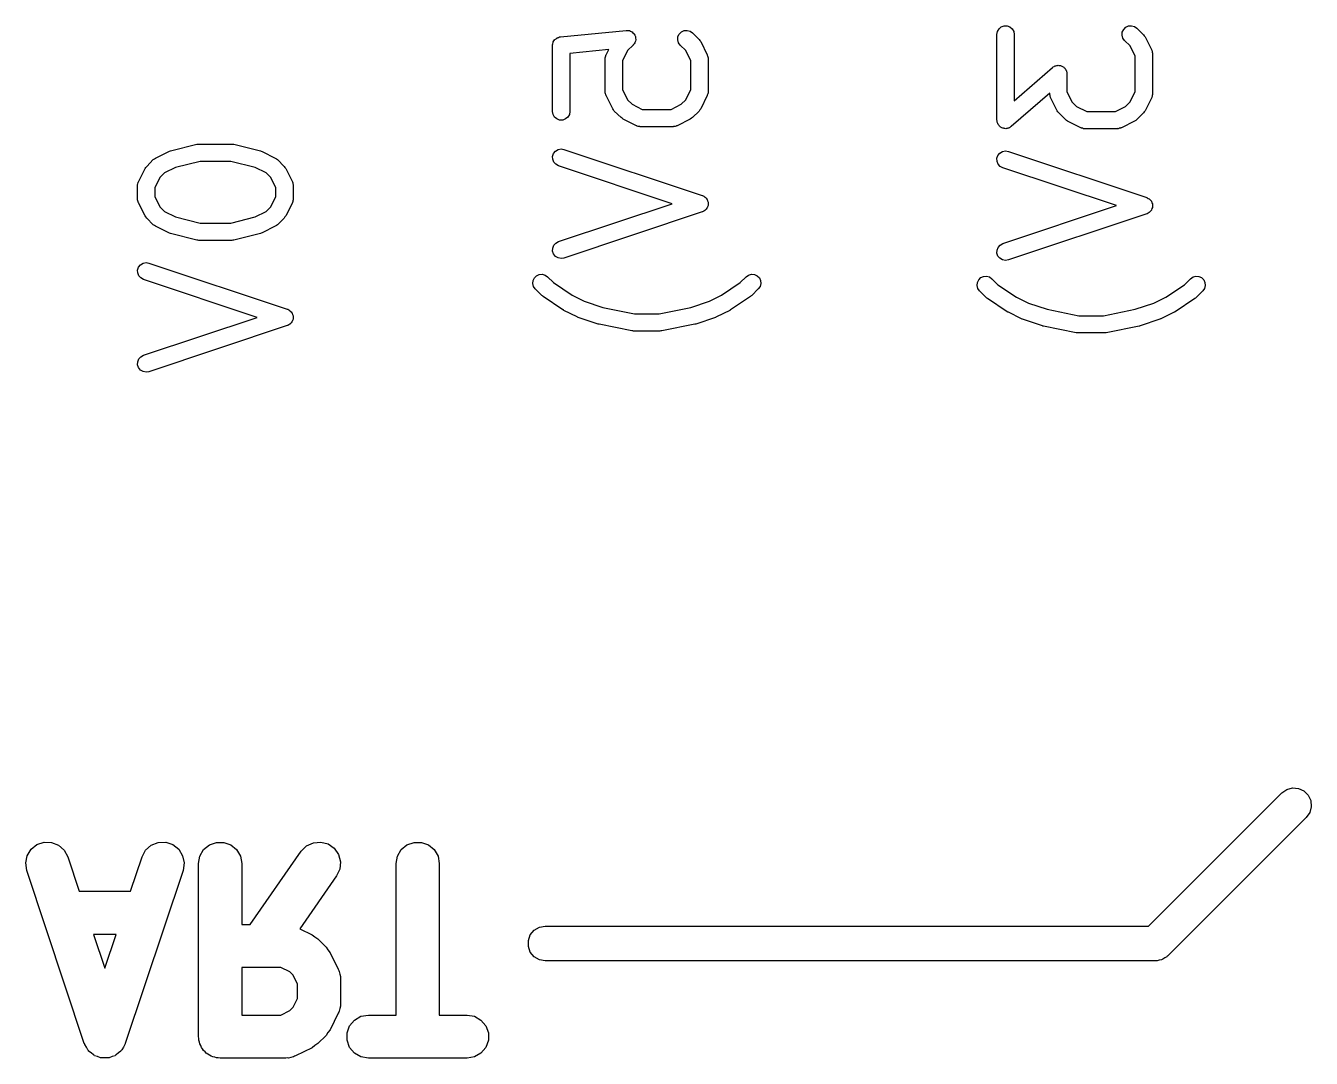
# Model space of a CAD drawing. Extents: x 91.3 to 189.8, y -113.5 to -60.4.
# Drawn here: x 128.06 to 135.5, y -113.46 to -107.5 of the extents above; entities that cross this region are included whole.
import ezdxf

# ---------------------------------------------------------------- set-up
doc = ezdxf.new("R2010")
doc.units = 0
doc.header["$MEASUREMENT"] = 0
doc.layers.add('BLACK', color=7, linetype='CONTINUOUS')

msp = doc.modelspace()

# ---------------------------------------------------------------- linework, layer by layer
at = {"layer": 'Black'}
for p, q in [((133.694, -107.513), (133.707, -107.501)), ((133.707, -107.501), (133.723, -107.496)), ((133.723, -107.496), (133.741, -107.496)), ((133.741, -107.496), (133.757, -107.501)), ((133.757, -107.501), (133.77, -107.513)), ((134.415, -107.516), (134.427, -107.504)), ((134.427, -107.504), (134.443, -107.496)), ((134.443, -107.496), (134.46, -107.495)), ((134.46, -107.495), (134.477, -107.499)), ((134.477, -107.499), (134.491, -107.509)), ((134.491, -107.509), (134.529, -107.548)), ((131.116, -107.589), (131.12, -107.583)), ((131.12, -107.583), (131.124, -107.577)), ((131.124, -107.577), (131.125, -107.576)), ((131.125, -107.576), (131.126, -107.575)), ((131.126, -107.575), (131.132, -107.571)), ((131.132, -107.571), (131.137, -107.566)), ((131.137, -107.566), (131.139, -107.566)), ((131.139, -107.566), (131.14, -107.564)), ((131.14, -107.564), (131.147, -107.563)), ((131.147, -107.563), (131.153, -107.56)), ((131.153, -107.56), (131.155, -107.56)), ((131.155, -107.56), (131.157, -107.56)), ((131.157, -107.56), (131.538, -107.522)), ((131.538, -107.522), (131.538, -107.522)), ((131.538, -107.522), (131.538, -107.522)), ((131.538, -107.522), (131.547, -107.522)), ((131.547, -107.522), (131.555, -107.523)), ((131.555, -107.523), (131.555, -107.523)), ((131.555, -107.523), (131.556, -107.523)), ((131.556, -107.523), (131.563, -107.527)), ((131.563, -107.527), (131.571, -107.53)), ((131.571, -107.53), (131.571, -107.53)), ((131.571, -107.53), (131.572, -107.53)), ((131.572, -107.53), (131.577, -107.536)), ((131.577, -107.536), (131.583, -107.542)), ((131.583, -107.542), (131.584, -107.543)), ((131.584, -107.543), (131.584, -107.543)), ((131.584, -107.543), (131.587, -107.55)), ((131.587, -107.55), (131.591, -107.558)), ((131.591, -107.584), (131.588, -107.592)), ((131.591, -107.558), (131.591, -107.558)), ((131.591, -107.558), (131.591, -107.558)), ((131.591, -107.558), (131.592, -107.567)), ((131.593, -107.576), (131.591, -107.584)), ((131.592, -107.567), (131.593, -107.575)), ((131.593, -107.575), (131.593, -107.575)), ((131.593, -107.575), (131.593, -107.576)), ((131.836, -107.576), (131.837, -107.558)), ((131.84, -107.593), (131.836, -107.576)), ((131.837, -107.558), (131.845, -107.543)), ((131.845, -107.543), (131.857, -107.53)), ((131.857, -107.53), (131.873, -107.523)), ((131.873, -107.523), (131.89, -107.522)), ((131.89, -107.522), (131.907, -107.526)), ((131.907, -107.526), (131.921, -107.536)), ((131.921, -107.536), (131.959, -107.574)), ((131.959, -107.574), (131.964, -107.581)), ((131.964, -107.581), (131.969, -107.587)), ((133.682, -107.545), (133.685, -107.528)), ((133.682, -108.04), (133.682, -107.545)), ((133.685, -107.528), (133.694, -107.513)), ((133.77, -107.513), (133.779, -107.528)), ((133.779, -107.528), (133.782, -107.545)), ((133.782, -107.545), (133.782, -107.93)), ((134.406, -107.549), (134.407, -107.532)), ((134.41, -107.566), (134.406, -107.549)), ((134.407, -107.532), (134.415, -107.516)), ((134.42, -107.58), (134.41, -107.566)), ((134.453, -107.612), (134.42, -107.58)), ((134.529, -107.548), (134.534, -107.554)), ((134.534, -107.554), (134.539, -107.56)), ((134.539, -107.56), (134.577, -107.637)), ((131.112, -107.606), (131.114, -107.599)), ((131.112, -107.608), (131.112, -107.606)), ((131.112, -107.61), (131.112, -107.608)), ((131.112, -107.99), (131.112, -107.61)), ((131.114, -107.599), (131.115, -107.592)), ((131.115, -107.592), (131.116, -107.591)), ((131.116, -107.591), (131.116, -107.589)), ((131.438, -107.632), (131.212, -107.655)), ((131.212, -107.655), (131.212, -107.99)), ((131.422, -107.663), (131.438, -107.632)), ((131.546, -107.639), (131.517, -107.698)), ((131.578, -107.607), (131.546, -107.639)), ((131.579, -107.606), (131.578, -107.607)), ((131.578, -107.607), (131.578, -107.607)), ((131.583, -107.599), (131.579, -107.606)), ((131.588, -107.593), (131.583, -107.599)), ((131.588, -107.592), (131.588, -107.592)), ((131.588, -107.592), (131.588, -107.593)), ((131.85, -107.607), (131.84, -107.593)), ((131.883, -107.639), (131.85, -107.607)), ((131.912, -107.698), (131.883, -107.639)), ((131.969, -107.587), (132.007, -107.663)), ((134.482, -107.671), (134.453, -107.612)), ((134.577, -107.637), (134.577, -107.639)), ((134.577, -107.639), (134.579, -107.642)), ((134.579, -107.642), (134.58, -107.648)), ((134.58, -107.648), (134.582, -107.653)), ((134.582, -107.653), (134.581, -107.656)), ((134.581, -107.656), (134.582, -107.659)), ((131.417, -107.68), (131.419, -107.674)), ((131.417, -107.683), (131.417, -107.68)), ((131.417, -107.686), (131.417, -107.683)), ((131.417, -107.876), (131.417, -107.686)), ((131.419, -107.674), (131.42, -107.669)), ((131.42, -107.669), (131.421, -107.666)), ((131.421, -107.666), (131.422, -107.663)), ((131.517, -107.698), (131.517, -107.864)), ((131.912, -107.864), (131.912, -107.698)), ((132.007, -107.663), (132.007, -107.666)), ((132.007, -107.666), (132.009, -107.669)), ((132.009, -107.669), (132.01, -107.674)), ((132.01, -107.674), (132.012, -107.68)), ((132.012, -107.68), (132.011, -107.683)), ((132.011, -107.683), (132.012, -107.686)), ((132.012, -107.686), (132.012, -107.876)), ((134.004, -107.736), (134.008, -107.733)), ((134.008, -107.733), (134.012, -107.73)), ((134.012, -107.73), (134.015, -107.729)), ((134.015, -107.729), (134.019, -107.727)), ((134.019, -107.727), (134.023, -107.726)), ((134.023, -107.726), (134.028, -107.724)), ((134.028, -107.724), (134.032, -107.724)), ((134.032, -107.724), (134.036, -107.723)), ((134.036, -107.723), (134.04, -107.724)), ((134.04, -107.724), (134.045, -107.724)), ((134.045, -107.724), (134.049, -107.725)), ((134.049, -107.725), (134.053, -107.726)), ((134.053, -107.726), (134.057, -107.728)), ((134.057, -107.728), (134.062, -107.73)), ((134.062, -107.73), (134.065, -107.733)), ((134.065, -107.733), (134.068, -107.734)), ((134.482, -107.876), (134.482, -107.671)), ((134.582, -107.659), (134.582, -107.888)), ((133.782, -107.93), (134.004, -107.736)), ((134.068, -107.734), (134.071, -107.738)), ((134.071, -107.738), (134.075, -107.741)), ((134.075, -107.741), (134.077, -107.745)), ((134.077, -107.745), (134.079, -107.747)), ((134.079, -107.747), (134.081, -107.752)), ((134.081, -107.752), (134.084, -107.756)), ((134.084, -107.756), (134.084, -107.76)), ((134.084, -107.76), (134.086, -107.764)), ((134.086, -107.764), (134.086, -107.769)), ((134.086, -107.769), (134.087, -107.773)), ((134.087, -107.773), (134.087, -107.876)), ((131.417, -107.879), (131.417, -107.876)), ((131.417, -107.882), (131.417, -107.879)), ((131.517, -107.864), (131.546, -107.923)), ((131.883, -107.923), (131.912, -107.864)), ((132.012, -107.876), (132.011, -107.879)), ((132.011, -107.879), (132.012, -107.882)), ((134.087, -107.876), (134.116, -107.934)), ((134.453, -107.934), (134.482, -107.876)), ((131.419, -107.888), (131.417, -107.882)), ((131.42, -107.893), (131.419, -107.888)), ((131.421, -107.896), (131.42, -107.893)), ((131.422, -107.899), (131.421, -107.896)), ((131.46, -107.975), (131.422, -107.899)), ((131.546, -107.923), (131.572, -107.949)), ((131.572, -107.949), (131.631, -107.979)), ((131.798, -107.979), (131.856, -107.949)), ((131.856, -107.949), (131.883, -107.923)), ((132.007, -107.899), (131.969, -107.975)), ((132.009, -107.893), (132.007, -107.896)), ((132.007, -107.896), (132.007, -107.899)), ((132.01, -107.888), (132.009, -107.893)), ((132.012, -107.882), (132.01, -107.888)), ((133.987, -107.884), (133.765, -108.078)), ((133.987, -107.888), (133.987, -107.884)), ((133.987, -107.89), (133.987, -107.888)), ((133.987, -107.893), (133.987, -107.89)), ((133.989, -107.899), (133.987, -107.893)), ((133.99, -107.905), (133.989, -107.899)), ((133.991, -107.907), (133.99, -107.905)), ((133.992, -107.91), (133.991, -107.907)), ((134.03, -107.986), (133.992, -107.91)), ((134.116, -107.934), (134.142, -107.961)), ((134.426, -107.961), (134.453, -107.934)), ((134.577, -107.91), (134.539, -107.986)), ((134.579, -107.905), (134.577, -107.907)), ((134.577, -107.907), (134.577, -107.91)), ((134.58, -107.899), (134.579, -107.905)), ((134.582, -107.893), (134.58, -107.899)), ((134.582, -107.888), (134.581, -107.89)), ((134.581, -107.89), (134.582, -107.893)), ((131.115, -108.008), (131.112, -107.99)), ((131.124, -108.023), (131.115, -108.008)), ((131.137, -108.034), (131.124, -108.023)), ((131.2, -108.023), (131.187, -108.034)), ((131.209, -108.008), (131.2, -108.023)), ((131.212, -107.99), (131.209, -108.008)), ((131.465, -107.981), (131.46, -107.975)), ((131.469, -107.988), (131.465, -107.981)), ((131.508, -108.026), (131.469, -107.988)), ((131.514, -108.03), (131.508, -108.026)), ((131.52, -108.035), (131.514, -108.03)), ((131.631, -107.979), (131.798, -107.979)), ((131.915, -108.03), (131.908, -108.035)), ((131.921, -108.026), (131.915, -108.03)), ((131.959, -107.988), (131.921, -108.026)), ((131.964, -107.981), (131.959, -107.988)), ((131.969, -107.975), (131.964, -107.981)), ((134.035, -107.993), (134.03, -107.986)), ((134.039, -107.999), (134.035, -107.993)), ((134.078, -108.037), (134.039, -107.999)), ((134.142, -107.961), (134.201, -107.99)), ((134.201, -107.99), (134.368, -107.99)), ((134.368, -107.99), (134.426, -107.961)), ((134.529, -107.999), (134.491, -108.037)), ((134.534, -107.993), (134.529, -107.999)), ((134.539, -107.986), (134.534, -107.993)), ((131.153, -108.04), (131.137, -108.034)), ((131.171, -108.04), (131.153, -108.04)), ((131.187, -108.034), (131.171, -108.04)), ((131.597, -108.073), (131.52, -108.035)), ((131.599, -108.074), (131.597, -108.073)), ((131.602, -108.076), (131.599, -108.074)), ((131.608, -108.077), (131.602, -108.076)), ((131.613, -108.078), (131.608, -108.077)), ((131.616, -108.078), (131.613, -108.078)), ((131.619, -108.079), (131.616, -108.078)), ((131.81, -108.079), (131.619, -108.079)), ((131.812, -108.078), (131.81, -108.079)), ((131.815, -108.078), (131.812, -108.078)), ((131.821, -108.077), (131.815, -108.078)), ((131.827, -108.076), (131.821, -108.077)), ((131.829, -108.074), (131.827, -108.076)), ((131.832, -108.073), (131.829, -108.074)), ((131.908, -108.035), (131.832, -108.073)), ((133.683, -108.045), (133.682, -108.04)), ((133.683, -108.05), (133.683, -108.045)), ((133.684, -108.053), (133.683, -108.05)), ((133.685, -108.057), (133.684, -108.053)), ((133.687, -108.061), (133.685, -108.057)), ((133.689, -108.066), (133.687, -108.061)), ((133.692, -108.069), (133.689, -108.066)), ((133.694, -108.072), (133.692, -108.069)), ((133.697, -108.075), (133.694, -108.072)), ((133.701, -108.079), (133.697, -108.075)), ((133.704, -108.081), (133.701, -108.079)), ((133.707, -108.083), (133.704, -108.081)), ((133.711, -108.085), (133.707, -108.083)), ((133.716, -108.087), (133.711, -108.085)), ((133.72, -108.088), (133.716, -108.087)), ((133.723, -108.089), (133.72, -108.088)), ((133.728, -108.089), (133.723, -108.089)), ((133.733, -108.09), (133.728, -108.089)), ((133.737, -108.089), (133.733, -108.09)), ((133.741, -108.089), (133.737, -108.089)), ((133.745, -108.088), (133.741, -108.089)), ((133.75, -108.087), (133.745, -108.088)), ((133.753, -108.085), (133.75, -108.087)), ((133.757, -108.083), (133.753, -108.085)), ((133.761, -108.08), (133.757, -108.083)), ((133.765, -108.078), (133.761, -108.08)), ((134.084, -108.042), (134.078, -108.037)), ((134.09, -108.047), (134.084, -108.042)), ((134.167, -108.085), (134.09, -108.047)), ((134.169, -108.086), (134.167, -108.085)), ((134.172, -108.087), (134.169, -108.086)), ((134.178, -108.088), (134.172, -108.087)), ((134.183, -108.09), (134.178, -108.088)), ((134.186, -108.09), (134.183, -108.09)), ((134.189, -108.09), (134.186, -108.09)), ((134.38, -108.09), (134.189, -108.09)), ((134.382, -108.089), (134.38, -108.09)), ((134.385, -108.09), (134.382, -108.089)), ((134.391, -108.088), (134.385, -108.09)), ((134.397, -108.087), (134.391, -108.088)), ((134.399, -108.086), (134.397, -108.087)), ((134.402, -108.085), (134.399, -108.086)), ((134.478, -108.047), (134.402, -108.085)), ((134.485, -108.042), (134.478, -108.047)), ((134.491, -108.037), (134.485, -108.042)), ((129.061, -108.18), (129.067, -108.179)), ((129.067, -108.179), (129.257, -108.179)), ((129.257, -108.179), (129.263, -108.18)), ((128.816, -108.26), (128.892, -108.222)), ((128.892, -108.222), (128.897, -108.22)), ((128.897, -108.22), (128.902, -108.218)), ((128.902, -108.218), (129.055, -108.18)), ((129.055, -108.18), (129.061, -108.18)), ((129.263, -108.18), (129.269, -108.18)), ((129.269, -108.18), (129.422, -108.218)), ((129.422, -108.218), (129.427, -108.22)), ((129.427, -108.22), (129.432, -108.222)), ((129.432, -108.222), (129.508, -108.26)), ((131.112, -108.25), (131.118, -108.233)), ((131.113, -108.267), (131.112, -108.25)), ((131.118, -108.233), (131.129, -108.22)), ((131.129, -108.22), (131.144, -108.211)), ((131.144, -108.211), (131.161, -108.207)), ((131.161, -108.207), (131.178, -108.21)), ((131.178, -108.21), (131.978, -108.476)), ((133.682, -108.261), (133.688, -108.245)), ((133.688, -108.245), (133.699, -108.231)), ((133.699, -108.231), (133.714, -108.222)), ((133.714, -108.222), (133.731, -108.219)), ((133.731, -108.219), (133.748, -108.221)), ((133.748, -108.221), (134.548, -108.488)), ((128.717, -108.397), (128.755, -108.32)), ((128.755, -108.32), (128.76, -108.314)), ((128.76, -108.314), (128.765, -108.308)), ((128.765, -108.308), (128.803, -108.269)), ((128.803, -108.269), (128.809, -108.265)), ((128.809, -108.265), (128.816, -108.26)), ((128.932, -108.314), (128.868, -108.346)), ((129.073, -108.279), (128.932, -108.314)), ((129.251, -108.279), (129.073, -108.279)), ((129.392, -108.314), (129.251, -108.279)), ((129.456, -108.346), (129.392, -108.314)), ((129.508, -108.26), (129.515, -108.265)), ((129.515, -108.265), (129.521, -108.269)), ((129.521, -108.269), (129.559, -108.308)), ((129.559, -108.308), (129.564, -108.314)), ((129.564, -108.314), (129.569, -108.32)), ((129.569, -108.32), (129.607, -108.397)), ((131.119, -108.283), (131.113, -108.267)), ((131.131, -108.296), (131.119, -108.283)), ((131.146, -108.305), (131.131, -108.296)), ((131.804, -108.524), (131.146, -108.305)), ((133.683, -108.279), (133.682, -108.261)), ((133.689, -108.295), (133.683, -108.279)), ((133.701, -108.308), (133.689, -108.295)), ((133.716, -108.316), (133.701, -108.308)), ((134.374, -108.535), (133.716, -108.316)), ((128.714, -108.408), (128.715, -108.402)), ((128.715, -108.402), (128.716, -108.399)), ((128.716, -108.399), (128.717, -108.397)), ((128.841, -108.372), (128.812, -108.431)), ((128.868, -108.346), (128.841, -108.372)), ((129.483, -108.372), (129.456, -108.346)), ((129.512, -108.431), (129.483, -108.372)), ((129.607, -108.397), (129.607, -108.399)), ((129.607, -108.399), (129.609, -108.402)), ((129.609, -108.402), (129.61, -108.408)), ((128.712, -108.413), (128.714, -108.408)), ((128.712, -108.416), (128.712, -108.413)), ((128.712, -108.419), (128.712, -108.416)), ((128.712, -108.495), (128.712, -108.419)), ((128.812, -108.431), (128.812, -108.483)), ((129.512, -108.483), (129.512, -108.431)), ((129.61, -108.408), (129.612, -108.413)), ((129.612, -108.413), (129.611, -108.416)), ((129.611, -108.416), (129.612, -108.419)), ((129.612, -108.419), (129.612, -108.495)), ((131.978, -108.476), (131.979, -108.477)), ((128.712, -108.498), (128.712, -108.495)), ((128.712, -108.501), (128.712, -108.498)), ((128.714, -108.507), (128.712, -108.501)), ((128.715, -108.512), (128.714, -108.507)), ((128.716, -108.515), (128.715, -108.512)), ((128.717, -108.518), (128.716, -108.515)), ((128.755, -108.594), (128.717, -108.518)), ((128.812, -108.483), (128.841, -108.542)), ((128.841, -108.542), (128.868, -108.568)), ((129.456, -108.568), (129.483, -108.542)), ((129.483, -108.542), (129.512, -108.483)), ((129.607, -108.518), (129.569, -108.594)), ((129.609, -108.512), (129.607, -108.515)), ((129.607, -108.515), (129.607, -108.518)), ((129.61, -108.507), (129.609, -108.512)), ((129.612, -108.501), (129.61, -108.507)), ((129.612, -108.495), (129.611, -108.498)), ((129.611, -108.498), (129.612, -108.501)), ((131.146, -108.743), (131.804, -108.524)), ((131.979, -108.477), (131.98, -108.477)), ((131.98, -108.477), (131.987, -108.481)), ((131.987, -108.481), (131.993, -108.485)), ((131.993, -108.485), (131.994, -108.486)), ((131.994, -108.486), (131.995, -108.486)), ((131.995, -108.486), (132, -108.492)), ((132, -108.492), (132.005, -108.498)), ((132.005, -108.55), (132, -108.555)), ((132.005, -108.498), (132.005, -108.499)), ((132.005, -108.499), (132.006, -108.5)), ((132.006, -108.548), (132.005, -108.549)), ((132.005, -108.549), (132.005, -108.55)), ((132.006, -108.5), (132.008, -108.507)), ((132.008, -108.541), (132.006, -108.548)), ((132.008, -108.507), (132.011, -108.514)), ((132.011, -108.534), (132.008, -108.541)), ((132.011, -108.514), (132.011, -108.515)), ((132.011, -108.515), (132.011, -108.516)), ((132.011, -108.516), (132.011, -108.524)), ((132.011, -108.524), (132.011, -108.531)), ((132.011, -108.531), (132.011, -108.532)), ((132.011, -108.532), (132.011, -108.534)), ((133.716, -108.754), (134.374, -108.535)), ((134.548, -108.488), (134.549, -108.488)), ((134.549, -108.488), (134.55, -108.489)), ((134.55, -108.489), (134.557, -108.493)), ((134.557, -108.493), (134.563, -108.496)), ((134.563, -108.496), (134.564, -108.497)), ((134.564, -108.497), (134.565, -108.498)), ((134.565, -108.498), (134.57, -108.504)), ((134.57, -108.504), (134.575, -108.509)), ((134.575, -108.509), (134.575, -108.51)), ((134.575, -108.51), (134.576, -108.511)), ((134.576, -108.511), (134.578, -108.518)), ((134.578, -108.518), (134.581, -108.525)), ((134.581, -108.545), (134.578, -108.552)), ((134.581, -108.525), (134.581, -108.527)), ((134.581, -108.527), (134.581, -108.528)), ((134.581, -108.528), (134.581, -108.535)), ((134.581, -108.535), (134.581, -108.543)), ((134.581, -108.543), (134.581, -108.544)), ((134.581, -108.544), (134.581, -108.545)), ((128.76, -108.6), (128.755, -108.594)), ((128.765, -108.607), (128.76, -108.6)), ((128.803, -108.645), (128.765, -108.607)), ((128.868, -108.568), (128.932, -108.6)), ((128.932, -108.6), (129.073, -108.636)), ((129.251, -108.636), (129.392, -108.6)), ((129.392, -108.6), (129.456, -108.568)), ((129.559, -108.607), (129.521, -108.645)), ((129.564, -108.6), (129.559, -108.607)), ((129.569, -108.594), (129.564, -108.6)), ((131.978, -108.571), (131.178, -108.838)), ((131.979, -108.571), (131.978, -108.571)), ((131.98, -108.57), (131.979, -108.571)), ((131.987, -108.566), (131.98, -108.57)), ((131.993, -108.563), (131.987, -108.566)), ((131.994, -108.562), (131.993, -108.563)), ((131.995, -108.561), (131.994, -108.562)), ((132, -108.555), (131.995, -108.561)), ((134.548, -108.583), (133.748, -108.849)), ((134.549, -108.582), (134.548, -108.583)), ((134.55, -108.582), (134.549, -108.582)), ((134.557, -108.578), (134.55, -108.582)), ((134.563, -108.574), (134.557, -108.578)), ((134.564, -108.573), (134.563, -108.574)), ((134.565, -108.573), (134.564, -108.573)), ((134.57, -108.567), (134.565, -108.573)), ((134.575, -108.561), (134.57, -108.567)), ((134.576, -108.559), (134.575, -108.56)), ((134.575, -108.56), (134.575, -108.561)), ((134.578, -108.552), (134.576, -108.559)), ((128.809, -108.649), (128.803, -108.645)), ((128.816, -108.654), (128.809, -108.649)), ((128.892, -108.692), (128.816, -108.654)), ((128.897, -108.694), (128.892, -108.692)), ((128.902, -108.696), (128.897, -108.694)), ((129.055, -108.734), (128.902, -108.696)), ((129.073, -108.636), (129.251, -108.636)), ((129.422, -108.696), (129.269, -108.734)), ((129.427, -108.694), (129.422, -108.696)), ((129.432, -108.692), (129.427, -108.694)), ((129.508, -108.654), (129.432, -108.692)), ((129.515, -108.649), (129.508, -108.654)), ((129.521, -108.645), (129.515, -108.649)), ((129.061, -108.735), (129.055, -108.734)), ((129.067, -108.736), (129.061, -108.735)), ((129.257, -108.736), (129.067, -108.736)), ((129.263, -108.735), (129.257, -108.736)), ((129.269, -108.734), (129.263, -108.735)), ((131.113, -108.78), (131.119, -108.764)), ((131.119, -108.764), (131.131, -108.751)), ((131.131, -108.751), (131.146, -108.743)), ((133.689, -108.776), (133.701, -108.763)), ((133.701, -108.763), (133.716, -108.754)), ((131.112, -108.798), (131.113, -108.78)), ((131.118, -108.814), (131.112, -108.798)), ((131.129, -108.828), (131.118, -108.814)), ((131.144, -108.837), (131.129, -108.828)), ((131.161, -108.84), (131.144, -108.837)), ((131.178, -108.838), (131.161, -108.84)), ((133.682, -108.809), (133.683, -108.792)), ((133.688, -108.826), (133.682, -108.809)), ((133.683, -108.792), (133.689, -108.776)), ((133.699, -108.839), (133.688, -108.826)), ((133.714, -108.848), (133.699, -108.839)), ((133.731, -108.852), (133.714, -108.848)), ((128.712, -108.907), (128.718, -108.89)), ((128.713, -108.924), (128.712, -108.907)), ((128.718, -108.89), (128.729, -108.877)), ((128.729, -108.877), (128.744, -108.868)), ((128.744, -108.868), (128.761, -108.864)), ((128.761, -108.864), (128.778, -108.867)), ((128.778, -108.867), (129.578, -109.134)), ((133.748, -108.849), (133.731, -108.852)), ((128.719, -108.94), (128.713, -108.924)), ((128.731, -108.953), (128.719, -108.94)), ((128.746, -108.962), (128.731, -108.953)), ((129.404, -109.181), (128.746, -108.962)), ((130.998, -108.985), (130.999, -108.968)), ((131.002, -109.002), (130.998, -108.985)), ((130.999, -108.968), (131.007, -108.952)), ((131.007, -108.952), (131.019, -108.94)), ((131.019, -108.94), (131.035, -108.933)), ((131.035, -108.933), (131.052, -108.931)), ((131.052, -108.931), (131.069, -108.936)), ((131.069, -108.936), (131.083, -108.946)), ((131.083, -108.946), (131.118, -108.98)), ((131.118, -108.98), (131.225, -109.052)), ((132.089, -109.052), (132.197, -108.98)), ((132.197, -108.98), (132.231, -108.946)), ((132.231, -108.946), (132.246, -108.936)), ((132.246, -108.936), (132.262, -108.931)), ((132.262, -108.931), (132.28, -108.933)), ((132.28, -108.933), (132.295, -108.94)), ((132.295, -108.94), (132.308, -108.952)), ((132.308, -108.952), (132.315, -108.968)), ((132.316, -108.985), (132.312, -109.002)), ((132.315, -108.968), (132.316, -108.985)), ((133.568, -108.997), (133.569, -108.979)), ((133.572, -109.014), (133.568, -108.997)), ((133.569, -108.979), (133.577, -108.964)), ((133.577, -108.964), (133.589, -108.951)), ((133.589, -108.951), (133.605, -108.944)), ((133.605, -108.944), (133.622, -108.943)), ((133.622, -108.943), (133.639, -108.947)), ((133.639, -108.947), (133.653, -108.957)), ((133.653, -108.957), (133.688, -108.992)), ((133.688, -108.992), (133.795, -109.063)), ((134.659, -109.063), (134.767, -108.992)), ((134.767, -108.992), (134.801, -108.957)), ((134.801, -108.957), (134.816, -108.947)), ((134.816, -108.947), (134.832, -108.943)), ((134.832, -108.943), (134.85, -108.944)), ((134.85, -108.944), (134.865, -108.951)), ((134.865, -108.951), (134.878, -108.964)), ((134.878, -108.964), (134.885, -108.979)), ((134.886, -108.997), (134.882, -109.014)), ((134.885, -108.979), (134.886, -108.997)), ((131.012, -109.016), (131.002, -109.002)), ((131.05, -109.054), (131.012, -109.016)), ((131.054, -109.057), (131.05, -109.054)), ((131.058, -109.061), (131.054, -109.057)), ((131.172, -109.137), (131.058, -109.061)), ((131.225, -109.052), (131.295, -109.087)), ((132.019, -109.087), (132.089, -109.052)), ((132.256, -109.061), (132.142, -109.137)), ((132.26, -109.057), (132.256, -109.061)), ((132.264, -109.054), (132.26, -109.057)), ((132.302, -109.016), (132.264, -109.054)), ((132.312, -109.002), (132.302, -109.016)), ((133.582, -109.028), (133.572, -109.014)), ((133.62, -109.066), (133.582, -109.028)), ((133.624, -109.069), (133.62, -109.066)), ((133.628, -109.072), (133.624, -109.069)), ((133.795, -109.063), (133.865, -109.098)), ((134.589, -109.098), (134.659, -109.063)), ((134.83, -109.069), (134.826, -109.072)), ((134.834, -109.066), (134.83, -109.069)), ((134.872, -109.028), (134.834, -109.066)), ((134.882, -109.014), (134.872, -109.028)), ((129.578, -109.134), (129.579, -109.134)), ((129.579, -109.134), (129.58, -109.134)), ((129.58, -109.134), (129.587, -109.138)), ((129.587, -109.138), (129.593, -109.142)), ((129.593, -109.142), (129.594, -109.143)), ((129.594, -109.143), (129.595, -109.144)), ((129.595, -109.144), (129.6, -109.149)), ((131.175, -109.138), (131.172, -109.137)), ((131.178, -109.14), (131.175, -109.138)), ((131.254, -109.178), (131.178, -109.14)), ((131.295, -109.087), (131.403, -109.123)), ((131.403, -109.123), (131.586, -109.16)), ((131.728, -109.16), (131.911, -109.123)), ((131.911, -109.123), (132.019, -109.087)), ((132.137, -109.14), (132.06, -109.178)), ((132.139, -109.138), (132.137, -109.14)), ((132.142, -109.137), (132.139, -109.138)), ((133.742, -109.148), (133.628, -109.072)), ((133.865, -109.098), (133.973, -109.134)), ((133.973, -109.134), (134.156, -109.171)), ((134.298, -109.171), (134.481, -109.134)), ((134.481, -109.134), (134.589, -109.098)), ((134.826, -109.072), (134.712, -109.148)), ((128.746, -109.4), (129.404, -109.181)), ((129.593, -109.22), (129.587, -109.224)), ((129.594, -109.219), (129.593, -109.22)), ((129.595, -109.218), (129.594, -109.219)), ((129.6, -109.213), (129.595, -109.218)), ((129.6, -109.149), (129.605, -109.155)), ((129.605, -109.207), (129.6, -109.213)), ((129.605, -109.155), (129.605, -109.156)), ((129.605, -109.156), (129.606, -109.157)), ((129.606, -109.205), (129.605, -109.206)), ((129.605, -109.206), (129.605, -109.207)), ((129.606, -109.157), (129.608, -109.164)), ((129.608, -109.198), (129.606, -109.205)), ((129.608, -109.164), (129.611, -109.171)), ((129.611, -109.191), (129.608, -109.198)), ((129.611, -109.171), (129.611, -109.172)), ((129.611, -109.172), (129.611, -109.174)), ((129.611, -109.174), (129.611, -109.181)), ((129.611, -109.181), (129.611, -109.188)), ((129.611, -109.188), (129.611, -109.19)), ((129.611, -109.19), (129.611, -109.191)), ((131.257, -109.179), (131.254, -109.178)), ((131.26, -109.181), (131.257, -109.179)), ((131.375, -109.219), (131.26, -109.181)), ((131.378, -109.219), (131.375, -109.219)), ((131.381, -109.22), (131.378, -109.219)), ((131.571, -109.259), (131.381, -109.22)), ((131.586, -109.16), (131.728, -109.16)), ((131.934, -109.22), (131.743, -109.259)), ((131.937, -109.219), (131.934, -109.22)), ((131.94, -109.219), (131.937, -109.219)), ((132.054, -109.181), (131.94, -109.219)), ((132.057, -109.179), (132.054, -109.181)), ((132.06, -109.178), (132.057, -109.179)), ((133.745, -109.15), (133.742, -109.148)), ((133.748, -109.151), (133.745, -109.15)), ((133.824, -109.189), (133.748, -109.151)), ((133.827, -109.191), (133.824, -109.189)), ((133.83, -109.192), (133.827, -109.191)), ((133.945, -109.23), (133.83, -109.192)), ((134.156, -109.171), (134.298, -109.171)), ((134.624, -109.192), (134.51, -109.23)), ((134.627, -109.19), (134.624, -109.192)), ((134.63, -109.189), (134.627, -109.19)), ((134.707, -109.151), (134.63, -109.189)), ((134.709, -109.15), (134.707, -109.151)), ((134.712, -109.148), (134.709, -109.15)), ((129.578, -109.228), (128.778, -109.495)), ((129.579, -109.228), (129.578, -109.228)), ((129.58, -109.227), (129.579, -109.228)), ((129.587, -109.224), (129.58, -109.227)), ((131.576, -109.259), (131.571, -109.259)), ((131.581, -109.26), (131.576, -109.259)), ((131.733, -109.26), (131.581, -109.26)), ((131.738, -109.259), (131.733, -109.26)), ((131.743, -109.259), (131.738, -109.259)), ((133.948, -109.231), (133.945, -109.23)), ((133.951, -109.232), (133.948, -109.231)), ((134.141, -109.27), (133.951, -109.232)), ((134.146, -109.27), (134.141, -109.27)), ((134.151, -109.271), (134.146, -109.27)), ((134.303, -109.271), (134.151, -109.271)), ((134.308, -109.27), (134.303, -109.271)), ((134.313, -109.27), (134.308, -109.27)), ((134.504, -109.232), (134.313, -109.27)), ((134.507, -109.231), (134.504, -109.232)), ((134.51, -109.23), (134.507, -109.231)), ((128.712, -109.455), (128.713, -109.438)), ((128.713, -109.438), (128.719, -109.421)), ((128.719, -109.421), (128.731, -109.408)), ((128.731, -109.408), (128.746, -109.4)), ((128.718, -109.471), (128.712, -109.455)), ((128.729, -109.485), (128.718, -109.471)), ((128.744, -109.494), (128.729, -109.485)), ((128.761, -109.498), (128.744, -109.494)), ((128.778, -109.495), (128.761, -109.498)), ((134.559, -112.7), (135.329, -111.929)), ((135.329, -111.929), (135.358, -111.909)), ((135.358, -111.909), (135.391, -111.9)), ((135.391, -111.9), (135.426, -111.903)), ((135.426, -111.903), (135.457, -111.918)), ((135.457, -111.918), (135.482, -111.943)), ((135.482, -111.943), (135.497, -111.974)), ((135.491, -112.042), (135.471, -112.071)), ((135.5, -112.009), (135.491, -112.042)), ((135.497, -111.974), (135.5, -112.009)), ((135.471, -112.071), (134.671, -112.871)), ((128.073, -112.292), (128.096, -112.255)), ((128.096, -112.255), (128.13, -112.228)), ((128.13, -112.228), (128.171, -112.214)), ((128.171, -112.214), (128.215, -112.215)), ((128.215, -112.215), (128.255, -112.231)), ((128.255, -112.231), (128.287, -112.26)), ((128.287, -112.26), (128.308, -112.298)), ((128.738, -112.298), (128.758, -112.26)), ((128.758, -112.26), (128.791, -112.231)), ((128.791, -112.231), (128.831, -112.215)), ((128.831, -112.215), (128.875, -112.214)), ((128.875, -112.214), (128.916, -112.228)), ((128.916, -112.228), (128.95, -112.255)), ((128.95, -112.255), (128.972, -112.292)), ((129.072, -112.295), (129.094, -112.257)), ((129.094, -112.257), (129.127, -112.229)), ((129.127, -112.229), (129.168, -112.215)), ((129.168, -112.215), (129.211, -112.215)), ((129.211, -112.215), (129.252, -112.229)), ((129.252, -112.229), (129.285, -112.257)), ((129.285, -112.257), (129.307, -112.295)), ((129.363, -112.689), (129.659, -112.266)), ((129.659, -112.266), (129.689, -112.235)), ((129.689, -112.235), (129.729, -112.217)), ((129.729, -112.217), (129.772, -112.213)), ((129.772, -112.213), (129.814, -112.224)), ((129.814, -112.224), (129.849, -112.249)), ((129.849, -112.249), (129.874, -112.285)), ((130.215, -112.295), (130.237, -112.257)), ((130.237, -112.257), (130.27, -112.229)), ((130.27, -112.229), (130.311, -112.215)), ((130.311, -112.215), (130.354, -112.215)), ((130.354, -112.215), (130.395, -112.229)), ((130.395, -112.229), (130.428, -112.257)), ((130.428, -112.257), (130.45, -112.295)), ((128.065, -112.334), (128.073, -112.292)), ((128.071, -112.377), (128.065, -112.334)), ((128.308, -112.298), (128.375, -112.498)), ((128.671, -112.498), (128.738, -112.298)), ((128.972, -112.292), (128.981, -112.334)), ((128.981, -112.334), (128.975, -112.377)), ((129.065, -112.338), (129.072, -112.295)), ((129.065, -113.338), (129.065, -112.338)), ((129.307, -112.295), (129.315, -112.338)), ((129.315, -112.338), (129.315, -112.689)), ((129.874, -112.285), (129.885, -112.327)), ((129.885, -112.327), (129.882, -112.37)), ((130.207, -112.338), (130.215, -112.295)), ((130.207, -113.213), (130.207, -112.338)), ((130.45, -112.295), (130.457, -112.338)), ((130.457, -112.338), (130.457, -113.213)), ((128.404, -113.377), (128.071, -112.377)), ((128.975, -112.377), (128.641, -113.377)), ((129.863, -112.409), (129.65, -112.714)), ((129.882, -112.37), (129.863, -112.409)), ((128.375, -112.498), (128.671, -112.498)), ((129.315, -112.689), (129.363, -112.689)), ((129.65, -112.714), (129.722, -112.75)), ((131.006, -112.723), (131.036, -112.706)), ((131.036, -112.706), (131.07, -112.7)), ((131.07, -112.7), (132, -112.7)), ((132, -112.7), (134.559, -112.7)), ((128.458, -112.748), (128.523, -112.942)), ((128.588, -112.748), (128.458, -112.748)), ((128.523, -112.942), (128.588, -112.748)), ((129.722, -112.75), (129.738, -112.762)), ((129.738, -112.762), (129.754, -112.773)), ((129.754, -112.773), (129.802, -112.821)), ((130.972, -112.783), (130.983, -112.75)), ((130.972, -112.817), (130.972, -112.783)), ((130.983, -112.75), (131.006, -112.723)), ((129.802, -112.821), (129.813, -112.837)), ((129.813, -112.837), (129.825, -112.853)), ((129.825, -112.853), (129.873, -112.948)), ((130.983, -112.85), (130.972, -112.817)), ((131.006, -112.877), (130.983, -112.85)), ((131.036, -112.894), (131.006, -112.877)), ((131.07, -112.9), (131.036, -112.894)), ((132, -112.9), (131.07, -112.9)), ((134.6, -112.9), (132, -112.9)), ((134.604, -112.899), (134.6, -112.9)), ((134.609, -112.9), (134.604, -112.899)), ((134.621, -112.896), (134.609, -112.9)), ((134.634, -112.894), (134.621, -112.896)), ((134.638, -112.892), (134.634, -112.894)), ((134.642, -112.891), (134.638, -112.892)), ((134.653, -112.883), (134.642, -112.891)), ((134.664, -112.877), (134.653, -112.883)), ((134.667, -112.873), (134.664, -112.877)), ((134.671, -112.871), (134.667, -112.873)), ((129.315, -112.939), (129.315, -113.213)), ((129.541, -112.939), (129.315, -112.939)), ((129.592, -112.964), (129.541, -112.939)), ((129.611, -112.983), (129.592, -112.964)), ((129.636, -113.034), (129.611, -112.983)), ((129.873, -112.948), (129.875, -112.955)), ((129.875, -112.955), (129.878, -112.962)), ((129.878, -112.962), (129.881, -112.976)), ((129.881, -112.976), (129.885, -112.99)), ((129.885, -112.99), (129.885, -112.997)), ((129.885, -112.997), (129.886, -113.004)), ((129.886, -113.004), (129.886, -113.147)), ((129.636, -113.118), (129.636, -113.034)), ((129.611, -113.168), (129.636, -113.118)), ((129.886, -113.147), (129.885, -113.154)), ((129.885, -113.154), (129.885, -113.161)), ((129.315, -113.213), (129.541, -113.213)), ((129.541, -113.213), (129.592, -113.187)), ((129.592, -113.187), (129.611, -113.168)), ((129.873, -113.203), (129.825, -113.298)), ((129.875, -113.196), (129.873, -113.203)), ((129.878, -113.19), (129.875, -113.196)), ((129.881, -113.175), (129.878, -113.19)), ((129.885, -113.161), (129.881, -113.175)), ((129.966, -113.242), (130.004, -113.22)), ((130.004, -113.22), (130.047, -113.213)), ((130.047, -113.213), (130.207, -113.213)), ((130.457, -113.213), (130.618, -113.213)), ((130.618, -113.213), (130.661, -113.22)), ((130.661, -113.22), (130.698, -113.242)), ((129.825, -113.298), (129.813, -113.314)), ((129.924, -113.316), (129.938, -113.275)), ((129.938, -113.275), (129.966, -113.242)), ((130.698, -113.242), (130.726, -113.275)), ((130.726, -113.275), (130.741, -113.316)), ((128.406, -113.38), (128.404, -113.377)), ((128.407, -113.384), (128.406, -113.38)), ((128.64, -113.38), (128.639, -113.384)), ((128.641, -113.377), (128.64, -113.38)), ((129.066, -113.348), (129.065, -113.338)), ((129.066, -113.359), (129.066, -113.348)), ((129.07, -113.37), (129.066, -113.359)), ((129.072, -113.38), (129.07, -113.37)), ((129.078, -113.39), (129.072, -113.38)), ((129.754, -113.378), (129.738, -113.39)), ((129.802, -113.331), (129.754, -113.378)), ((129.813, -113.314), (129.802, -113.331)), ((129.924, -113.359), (129.924, -113.316)), ((129.938, -113.4), (129.924, -113.359)), ((130.741, -113.359), (130.726, -113.4)), ((130.741, -113.316), (130.741, -113.359)), ((128.416, -113.399), (128.407, -113.384)), ((128.425, -113.415), (128.416, -113.399)), ((128.428, -113.418), (128.425, -113.415)), ((128.429, -113.421), (128.428, -113.418)), ((128.444, -113.432), (128.429, -113.421)), ((128.457, -113.444), (128.444, -113.432)), ((128.461, -113.445), (128.457, -113.444)), ((128.463, -113.448), (128.461, -113.445)), ((128.481, -113.453), (128.463, -113.448)), ((128.498, -113.46), (128.481, -113.453)), ((128.565, -113.453), (128.548, -113.46)), ((128.582, -113.448), (128.565, -113.453)), ((128.585, -113.445), (128.582, -113.448)), ((128.588, -113.444), (128.585, -113.445)), ((128.602, -113.432), (128.588, -113.444)), ((128.616, -113.421), (128.602, -113.432)), ((128.618, -113.418), (128.616, -113.421)), ((128.621, -113.415), (128.618, -113.418)), ((128.63, -113.399), (128.621, -113.415)), ((128.639, -113.384), (128.63, -113.399)), ((129.081, -113.4), (129.078, -113.39)), ((129.088, -113.408), (129.081, -113.4)), ((129.094, -113.418), (129.088, -113.408)), ((129.102, -113.425), (129.094, -113.418)), ((129.109, -113.433), (129.102, -113.425)), ((129.119, -113.439), (129.109, -113.433)), ((129.127, -113.446), (129.119, -113.439)), ((129.137, -113.45), (129.127, -113.446)), ((129.147, -113.455), (129.137, -113.45)), ((129.158, -113.457), (129.147, -113.455)), ((129.168, -113.461), (129.158, -113.457)), ((129.599, -113.458), (129.585, -113.462)), ((129.613, -113.455), (129.599, -113.458)), ((129.619, -113.451), (129.613, -113.455)), ((129.626, -113.449), (129.619, -113.451)), ((129.722, -113.402), (129.626, -113.449)), ((129.738, -113.39), (129.722, -113.402)), ((129.966, -113.433), (129.938, -113.4)), ((130.004, -113.455), (129.966, -113.433)), ((130.047, -113.463), (130.004, -113.455)), ((130.661, -113.455), (130.618, -113.463)), ((130.698, -113.433), (130.661, -113.455)), ((130.726, -113.4), (130.698, -113.433)), ((128.501, -113.46), (128.498, -113.46)), ((128.505, -113.461), (128.501, -113.46)), ((128.523, -113.461), (128.505, -113.461)), ((128.541, -113.461), (128.523, -113.461)), ((128.544, -113.46), (128.541, -113.461)), ((128.548, -113.46), (128.544, -113.46)), ((129.179, -113.461), (129.168, -113.461)), ((129.19, -113.463), (129.179, -113.461)), ((129.57, -113.463), (129.19, -113.463)), ((129.578, -113.461), (129.57, -113.463)), ((129.585, -113.462), (129.578, -113.461)), ((130.618, -113.463), (130.047, -113.463))]:
    msp.add_line(p, q, dxfattribs=at)

doc.saveas('drawing.dxf')
